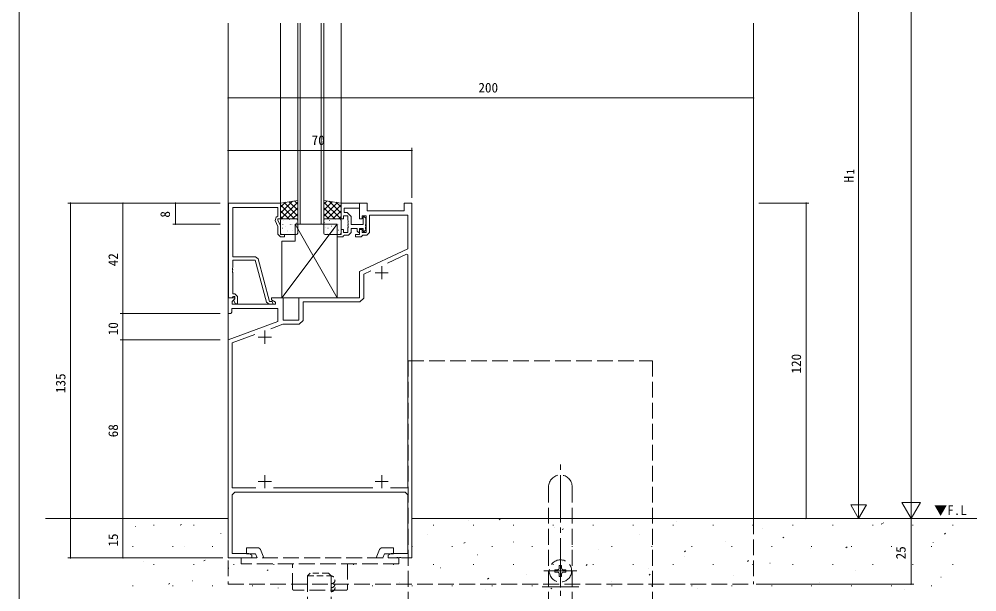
# Model space of a CAD drawing. Units: millimetres, scale not verified. Extents: x -594 to 539, y -420 to 386.
# Drawn here: x -590 to -225.5, y -241 to -23 of the extents above; entities that cross this region are included whole.
import ezdxf
from ezdxf.enums import TextEntityAlignment as Align

# ---------------------------------------------------------------- set-up
doc = ezdxf.new("R2010")
doc.units = ezdxf.units.MM
doc.header["$LTSCALE"] = 2
for name, pattern in [('CHAIN2', [12, 9, -1, 1, -1]), ('DASHED1', [1.8, 1.2, -0.6]), ('DASHED3', [4, 3, -1])]:
    doc.linetypes.add(name, pattern=pattern)
for name, color, linetype, lineweight in [('0-1_USER1', 7, 'Continuous', 9), ('0-3_YKK_11', 7, 'Continuous', 9), ('0-4_YKK_12', 2, 'Continuous', 9), ('0-5_YSS_K', 3, 'Continuous', 9), ('0-6_YKK_13', 4, 'Continuous', 9), ('0-7_YKK_D', 6, 'Continuous', 9)]:
    doc.layers.add(name, color=color, linetype=linetype, lineweight=lineweight)
doc.styles.add('ＭＳ ゴシック', font='')
doc.styles.get('ＭＳ ゴシック').set_extended_font_data('MS Gothic')

msp = doc.modelspace()

# ---------------------------------------------------------------- linework, layer by layer
at = {"layer": '0-1_USER1'}
msp.add_line((-590, -368), (-590, 382), dxfattribs=at)
at = {"layer": '0-3_YKK_11'}
for p, q in [((-449.839, -115.836), (-442.586, -112.454)), ((-454.493, -119.505), (-449.493, -119.505)), ((-451.993, -117.005), (-451.993, -122.005)), ((-496.493, -141.505), (-496.493, -146.505)), ((-498.993, -144.005), (-493.993, -144.005)), ((-496.493, -196.505), (-496.493, -201.505)), ((-451.993, -196.505), (-451.993, -201.505)), ((-498.993, -199.005), (-493.993, -199.005)), ((-454.493, -199.005), (-449.493, -199.005)), ((-455.356, -201.375), (-493.13, -201.375))]:
    msp.add_line(p, q, dxfattribs=at)
for points in [[(-510.293, -129.005), (-510.293, -93.005), (-490.493, -93.005), (-490.493, -99.005), (-491.493, -99.005), (-491.493, -99.505), (-490.493, -101.65), (-490.493, -105.005), (-488.993, -105.005), (-488.993, -105.805), (-490.493, -105.805), (-491.493, -104.805), (-491.493, -101.872), (-492.526, -99.656), (-492.12, -98.367), (-491.493, -98.005), (-491.493, -94.635), (-508.663, -94.635), (-508.663, -113.505), (-500.015, -113.505), (-499.05, -114.247), (-494.693, -130.505), (-493.859, -130.505), (-493.67, -130.439), (-493.293, -131.505), (-494.9, -131.505), (-495.866, -130.764), (-500.169, -114.705), (-508.663, -114.705), (-508.663, -117.547), (-508.783, -117.73), (-508.783, -118.28), (-508.663, -118.464), (-508.663, -118.547), (-508.783, -118.73), (-508.783, -119.28), (-508.663, -119.464), (-508.663, -127.505), (-507.893, -127.505), (-506.893, -128.505)], [(-440.493, -228.005), (-440.493, -93.005), (-443.493, -93.005), (-443.493, -96.005), (-457.493, -96.005), (-457.493, -93.005), (-460.493, -93.005), (-460.493, -99.005), (-459.493, -99.005), (-459.493, -97.805), (-457.893, -97.805), (-457.893, -104.205), (-459.493, -104.205), (-459.493, -103.005), (-460.493, -103.005), (-460.493, -105.005), (-461.993, -105.005), (-461.993, -105.805), (-459.793, -105.805), (-459.493, -105.505), (-459.193, -105.205), (-457.693, -105.205), (-456.693, -104.205), (-456.693, -97.635), (-442.123, -97.635), (-442.123, -110.439), (-460.493, -119.005), (-460.493, -129.005), (-483.493, -129.005), (-483.493, -137.505), (-489.493, -137.505), (-489.493, -129.005), (-493.993, -129.005), (-493.993, -129.805), (-492.493, -130.671), (-492.493, -131.505), (-508.863, -131.505), (-508.863, -130.4), (-507.857, -129.393), (-508.017, -129.005)], [(-460.493, -93.005), (-467.493, -93.005), (-467.493, -99.005), (-466.493, -99.005), (-466.493, -97.805), (-464.893, -97.805), (-464.893, -99.547), (-464.773, -99.73), (-464.773, -100.28), (-464.893, -100.464), (-464.893, -100.547), (-464.773, -100.73), (-464.773, -101.28), (-464.893, -101.464), (-464.893, -101.547), (-464.773, -101.73), (-464.773, -102.28), (-464.893, -102.464), (-464.893, -104.205), (-466.493, -104.205), (-466.493, -103.005), (-467.493, -103.005), (-467.493, -105.005), (-468.993, -105.005), (-468.993, -105.805), (-466.793, -105.805), (-466.493, -105.505), (-466.193, -105.205), (-464.693, -105.205), (-463.693, -104.205), (-463.693, -102.705), (-461.293, -102.705), (-461.293, -103.705), (-460.793, -104.205), (-460.493, -103.905), (-460.493, -102.705), (-459.093, -102.705), (-459.093, -103.605), (-458.793, -103.905), (-458.093, -103.205)], [(-458.093, -103.205), (-458.093, -102.864), (-458.213, -102.68), (-458.213, -102.13), (-458.093, -101.947), (-458.093, -101.864), (-458.213, -101.68), (-458.213, -101.13), (-458.093, -100.947), (-458.093, -98.805), (-458.793, -98.105), (-459.093, -98.405), (-459.093, -101.205), (-463.693, -101.205), (-463.693, -98.105), (-465.193, -96.605), (-466.293, -96.605), (-466.293, -94.935), (-460.493, -94.935), (-460.493, -93.005)], [(-449.839, -115.836), (-442.586, -112.454), (-442.123, -112.748), (-442.123, -201.375), (-448.63, -201.375)], [(-494.173, -140.8), (-489.599, -139.135), (-483.363, -139.135), (-481.863, -137.635), (-481.863, -130.635), (-460.363, -130.635), (-458.863, -129.135), (-458.863, -120.044), (-456.188, -118.796)], [(-508.017, -129.005), (-510.493, -129.005), (-510.493, -135.005), (-509.493, -135.005), (-508.993, -134.505), (-508.993, -133.135), (-491.493, -133.135), (-491.493, -138.09), (-510.493, -145.005), (-510.493, -228.005), (-501.493, -228.005), (-501.493, -227.005), (-502.584, -226.375), (-508.863, -226.375), (-508.863, -204.005), (-507.863, -203.005), (-443.123, -203.005), (-442.123, -204.005), (-442.123, -226.375), (-448.402, -226.375), (-449.493, -227.005), (-449.493, -228.005), (-446.451, -228.005), (-446.268, -227.885), (-445.718, -227.885), (-445.535, -228.005), (-445.451, -228.005), (-445.268, -227.885), (-444.718, -227.885), (-444.535, -228.005), (-440.493, -228.005)], [(-506.893, -128.505), (-506.893, -131.305), (-507.716, -131.305), (-508.467, -130.005), (-507.893, -129.432), (-507.893, -128.505), (-508.463, -128.505), (-508.663, -128.705), (-508.963, -129.005), (-510.293, -129.005)], [(-499.856, -201.375), (-508.863, -201.375), (-508.863, -146.147), (-500.331, -143.041)]]:
    msp.add_lwpolyline(points, dxfattribs=at)
at = {"layer": '0-4_YKK_12'}
for p, q in [((-510.493, -213.005), (-510.493, -24.505)), ((-490.493, -93.005), (-490.493, -24.505)), ((-483.993, -101.005), (-483.993, -24.505)), ((-482.993, -101.005), (-482.993, -24.505)), ((-474.993, -101.005), (-474.993, -24.505)), ((-473.993, -101.005), (-473.993, -24.505)), ((-467.493, -93.005), (-467.493, -24.505)), ((-310.493, -213.005), (-310.493, -24.505)), ((-473.993, -101.005), (-483.993, -101.005)), ((-580, -213.005), (-510.493, -213.005)), ((-440.493, -213.005), (-225.492, -213.005))]:
    msp.add_line(p, q, dxfattribs=at)
at = {"layer": '0-4_YKK_12', "linetype": 'DASHED3'}
for p, q in [((-510.493, -213.005), (-510.493, -238.005)), ((-310.493, -213.005), (-310.493, -238.005)), ((-510.493, -238.005), (-310.493, -238.005))]:
    msp.add_line(p, q, dxfattribs=at)
at = {"layer": '0-5_YSS_K'}
for p, q in [((-418.85, -213.79), (-418.802, -213.773)), ((-407.277, -213.557), (-406.86, -213.281)), ((-339.806, -214.208), (-339.759, -214.192)), ((-261.86, -215.253), (-261.443, -214.977)), ((-260.998, -214.711), (-260.951, -214.694)), ((-545.805, -216.132), (-545.757, -216.116)), ((-538.818, -215.58), (-538.568, -215.58)), ((-528.68, -215.556), (-528.263, -215.28)), ((-523.618, -215.58), (-523.368, -215.58)), ((-432.418, -215.58), (-432.168, -215.58)), ((-417.218, -215.58), (-416.968, -215.58)), ((-402.018, -215.58), (-401.768, -215.58)), ((-386.818, -215.58), (-386.568, -215.58)), ((-386.303, -216.469), (-386.256, -216.452)), ((-383.263, -217.252), (-382.846, -216.976)), ((-371.618, -215.58), (-371.368, -215.58)), ((-356.418, -215.58), (-356.168, -215.58)), ((-341.218, -215.58), (-340.968, -215.58)), ((-326.018, -215.58), (-325.768, -215.58)), ((-310.818, -215.58), (-310.568, -215.58)), ((-307.26, -216.888), (-307.213, -216.871)), ((-295.618, -215.58), (-295.368, -215.58)), ((-280.418, -215.58), (-280.168, -215.58)), ((-265.218, -215.58), (-264.968, -215.58)), ((-250.018, -215.58), (-249.768, -215.58)), ((-237.846, -218.948), (-237.43, -218.672)), ((-234.818, -215.58), (-234.568, -215.58)), ((-513.258, -218.812), (-513.211, -218.795)), ((-434.45, -219.314), (-434.403, -219.297)), ((-420.723, -222.457), (-420.306, -222.181)), ((-401.904, -221.994), (-401.857, -221.977)), ((-353.757, -219.149), (-353.71, -219.132)), ((-321.211, -221.828), (-321.164, -221.812)), ((-299.32, -220.458), (-298.903, -220.182)), ((-242.167, -222.247), (-242.12, -222.23)), ((-546.893, -223.655), (-546.643, -223.655)), ((-531.693, -223.655), (-531.443, -223.655)), ((-527.209, -223.752), (-527.162, -223.736)), ((-516.493, -223.655), (-516.243, -223.655)), ((-440.493, -223.655), (-440.243, -223.655)), ((-425.293, -223.655), (-425.043, -223.655)), ((-410.093, -223.655), (-409.843, -223.655)), ((-394.893, -223.655), (-394.643, -223.655)), ((-379.693, -223.655), (-379.443, -223.655)), ((-369.358, -224.673), (-369.311, -224.656)), ((-364.493, -223.655), (-364.243, -223.655)), ((-349.293, -223.655), (-349.043, -223.655)), ((-336.779, -225.663), (-336.362, -225.387)), ((-334.093, -223.655), (-333.843, -223.655)), ((-318.893, -223.655), (-318.643, -223.655)), ((-303.693, -223.655), (-303.443, -223.655)), ((-288.665, -224.508), (-288.617, -224.491)), ((-288.493, -223.655), (-288.243, -223.655)), ((-275.306, -224.153), (-274.889, -223.877)), ((-273.293, -223.655), (-273.043, -223.655)), ((-258.093, -223.655), (-257.843, -223.655)), ((-242.893, -223.655), (-242.643, -223.655)), ((-542.81, -229.277), (-542.763, -229.26)), ((-519.656, -229.172), (-519.239, -228.896)), ((-415.62, -226.851), (-415.572, -226.834)), ((-383.073, -229.53), (-383.026, -229.513)), ((-336.812, -227.353), (-336.764, -227.336)), ((-312.766, -229.358), (-312.349, -229.082)), ((-256.118, -227.187), (-256.071, -227.171)), ((-538.818, -230.53), (-538.568, -230.53)), ((-523.618, -230.53), (-523.368, -230.53)), ((-510.264, -231.956), (-510.217, -231.94)), ((-508.418, -230.53), (-508.168, -230.53)), ((-495.642, -232.867), (-495.226, -232.591)), ((-493.218, -230.53), (-492.968, -230.53)), ((-462.818, -230.53), (-462.568, -230.53)), ((-447.618, -230.53), (-447.368, -230.53)), ((-432.418, -230.53), (-432.168, -230.53)), ((-429.571, -231.791), (-429.523, -231.774)), ((-417.218, -230.53), (-416.968, -230.53)), ((-402.018, -230.53), (-401.768, -230.53)), ((-386.818, -230.53), (-386.568, -230.53)), ((-374.239, -230.868), (-373.822, -230.592)), ((-371.618, -230.53), (-371.368, -230.53)), ((-356.418, -230.53), (-356.168, -230.53)), ((-350.527, -232.21), (-350.48, -232.193)), ((-341.218, -230.53), (-340.968, -230.53)), ((-326.018, -230.53), (-325.768, -230.53)), ((-310.818, -230.53), (-310.568, -230.53)), ((-304.265, -230.032), (-304.218, -230.016)), ((-295.618, -230.53), (-295.368, -230.53)), ((-280.418, -230.53), (-280.168, -230.53)), ((-271.719, -232.712), (-271.672, -232.695)), ((-265.218, -230.53), (-264.968, -230.53)), ((-250.018, -230.53), (-249.768, -230.53)), ((-234.818, -230.53), (-234.568, -230.53)), ((-523.979, -236.813), (-523.932, -236.797)), ((-411.699, -236.073), (-411.282, -235.797)), ((-397.024, -234.47), (-396.977, -234.454)), ((-350.226, -234.563), (-349.809, -234.287)), ((-317.981, -234.889), (-317.934, -234.872)), ((-239.173, -235.391), (-239.126, -235.375)), ((-546.893, -238.605), (-546.643, -238.605)), ((-533.102, -238.072), (-532.685, -237.796)), ((-531.693, -238.605), (-531.443, -238.605)), ((-516.493, -238.605), (-516.243, -238.605)), ((-501.293, -238.605), (-501.043, -238.605)), ((-491.433, -239.493), (-491.386, -239.476)), ((-455.693, -238.605), (-455.443, -238.605)), ((-445.171, -237.315), (-445.124, -237.299)), ((-440.493, -238.605), (-440.243, -238.605)), ((-425.293, -238.605), (-425.043, -238.605)), ((-412.625, -239.995), (-412.578, -239.978)), ((-410.093, -238.605), (-409.843, -238.605)), ((-394.893, -238.605), (-394.643, -238.605)), ((-387.685, -239.768), (-387.268, -239.492)), ((-379.693, -238.605), (-379.443, -238.605)), ((-364.493, -238.605), (-364.243, -238.605)), ((-364.478, -237.15), (-364.431, -237.133)), ((-349.293, -238.605), (-349.043, -238.605)), ((-334.093, -238.605), (-333.843, -238.605)), ((-331.932, -239.829), (-331.885, -239.813)), ((-318.893, -238.605), (-318.643, -238.605)), ((-303.693, -238.605), (-303.443, -238.605)), ((-288.493, -238.605), (-288.243, -238.605)), ((-285.435, -237.569), (-285.387, -237.552)), ((-273.293, -238.605), (-273.043, -238.605)), ((-258.093, -238.605), (-257.843, -238.605)), ((-252.888, -240.248), (-252.841, -240.231)), ((-242.893, -238.605), (-242.643, -238.605))]:
    msp.add_line(p, q, dxfattribs=at)
at = {"layer": '0-5_YSS_K', "linetype": 'DASHED1'}
for p, q in [((-479.281, -233.903), (-480.281, -234.903)), ((-480.281, -234.903), (-471.281, -234.902)), ((-472.281, -233.902), (-479.281, -233.903)), ((-471.281, -234.902), (-472.281, -233.902))]:
    msp.add_line(p, q, dxfattribs=at)
at = {"layer": '0-5_YSS_K', "linetype": 'DASHED3'}
for p, q in [((-480.281, -234.903), (-480.281, -324.201)), ((-471.281, -234.902), (-471.281, -324.2))]:
    msp.add_line(p, q, dxfattribs=at)
at = {"layer": '0-5_YSS_K', "linetype": 'DASHED1'}
for centre, end in [((-471.281, -236.402), 90.0045), ((-471.281, -237.902), 30.00453), ((-471.28, -239.402), 30.00453)]:
    msp.add_arc(centre, 1.5, 270.00452, end, dxfattribs=at)
at = {"layer": '0-6_YKK_13'}
for p, q in [((-483.993, -92.005), (-490.493, -93.005)), ((-485.939, -92.305), (-490.493, -96.858)), ((-488.593, -92.713), (-490.493, -94.613)), ((-490.493, -93.005), (-490.493, -99.005)), ((-490.493, -93.671), (-485.159, -99.005)), ((-483.993, -92.604), (-490.395, -99.005)), ((-489.124, -92.795), (-483.993, -97.926)), ((-487.178, -92.495), (-483.993, -95.681)), ((-485.233, -92.196), (-483.993, -93.436)), ((-483.993, -99.005), (-483.993, -92.005)), ((-473.993, -92.005), (-467.493, -93.005)), ((-473.993, -99.005), (-473.993, -92.005)), ((-472.753, -92.196), (-473.993, -93.436)), ((-470.808, -92.495), (-473.993, -95.681)), ((-473.993, -92.604), (-467.591, -99.005)), ((-468.862, -92.795), (-473.993, -97.926)), ((-467.493, -93.671), (-472.827, -99.005)), ((-472.047, -92.305), (-467.493, -96.858)), ((-469.393, -92.713), (-467.493, -94.613)), ((-467.493, -93.005), (-467.493, -99.005)), ((-490.493, -95.916), (-487.404, -99.005)), ((-490.493, -98.161), (-489.649, -99.005)), ((-483.993, -94.849), (-488.15, -99.005)), ((-483.993, -97.094), (-485.905, -99.005)), ((-473.993, -94.849), (-469.836, -99.005)), ((-473.993, -97.094), (-472.081, -99.005)), ((-467.493, -95.916), (-470.582, -99.005)), ((-467.493, -98.161), (-468.337, -99.005)), ((-490.493, -99.005), (-483.993, -99.005)), ((-490.493, -104.505), (-490.493, -99.505)), ((-489.993, -99.005), (-484.493, -99.005)), ((-468.993, -101.007), (-489.993, -129.005)), ((-489.685, -101.083), (-489.678, -101.09)), ((-489.258, -99.626), (-489.214, -99.65)), ((-488.615, -101.818), (-488.571, -101.842)), ((-487.866, -99.1), (-487.859, -99.108)), ((-487.182, -99.194), (-487.138, -99.218)), ((-486.967, -100.972), (-486.921, -101.061)), ((-486.591, -101.084), (-486.547, -101.107)), ((-485.924, -101.268), (-485.918, -101.275)), ((-484.993, -107.505), (-484.993, -101.007)), ((-484.993, -101.007), (-468.993, -101.007)), ((-484.993, -101.007), (-468.993, -129.005)), ((-484.514, -100.651), (-484.47, -100.675)), ((-483.993, -99.505), (-483.993, -104.505)), ((-467.493, -99.005), (-473.993, -99.005)), ((-473.993, -104.505), (-473.993, -99.505)), ((-473.883, -100.36), (-473.839, -100.384)), ((-473.493, -99.005), (-467.993, -99.005)), ((-472.285, -101.083), (-472.278, -101.09)), ((-471.858, -99.626), (-471.814, -99.65)), ((-471.215, -101.818), (-471.171, -101.842)), ((-470.466, -99.1), (-470.459, -99.108)), ((-469.782, -99.194), (-469.738, -99.218)), ((-469.567, -100.972), (-469.521, -101.061)), ((-469.191, -101.084), (-469.147, -101.107)), ((-468.993, -101.007), (-468.993, -129.005)), ((-468.524, -101.268), (-468.518, -101.275)), ((-467.493, -99.505), (-467.493, -104.505)), ((-490.049, -104.442), (-490.005, -104.466)), ((-484.493, -105.005), (-489.993, -105.005)), ((-489.857, -102.497), (-489.81, -102.585)), ((-488.024, -103.708), (-487.98, -103.731)), ((-487.71, -103.288), (-487.704, -103.295)), ((-485.947, -103.275), (-485.904, -103.299)), ((-467.993, -105.005), (-473.493, -105.005)), ((-473.292, -102.25), (-473.248, -102.274)), ((-472.649, -104.442), (-472.605, -104.466)), ((-472.457, -102.497), (-472.41, -102.585)), ((-470.624, -103.708), (-470.58, -103.731)), ((-470.31, -103.288), (-470.304, -103.295)), ((-468.547, -103.275), (-468.504, -103.299)), ((-489.993, -107.505), (-484.993, -107.505)), ((-489.993, -129.005), (-489.993, -107.505)), ((-468.993, -129.005), (-489.993, -129.005))]:
    msp.add_line(p, q, dxfattribs=at)
at = {"layer": '0-6_YKK_13', "linetype": 'DASHED3'}
for p, q in [((-441.993, -153.005), (-348.993, -153.005)), ((-441.993, -153.005), (-441.993, -303.005)), ((-348.993, -153.005), (-348.993, -303.005)), ((-388.492, -201.005), (-388.492, -277.005)), ((-379.492, -201.005), (-379.492, -277.005)), ((-503.493, -224.205), (-503.493, -226.505)), ((-499.116, -224.205), (-503.493, -224.205)), ((-498.189, -224.831), (-496.906, -228.005)), ((-452.797, -224.831), (-454.08, -228.006)), ((-451.87, -224.205), (-447.493, -224.205)), ((-447.493, -224.205), (-447.493, -226.506)), ((-505.493, -228.005), (-505.493, -230.305)), ((-505.493, -228.005), (-445.493, -228.006)), ((-503.493, -226.505), (-499.993, -226.505)), ((-499.993, -226.505), (-499.387, -228.005)), ((-450.993, -226.506), (-451.599, -228.006)), ((-447.493, -226.506), (-450.993, -226.506)), ((-445.493, -228.006), (-445.493, -230.306)), ((-445.493, -230.306), (-505.493, -230.305)), ((-485.993, -239.805), (-485.993, -230.305)), ((-464.993, -230.306), (-464.993, -239.806)), ((-386.068, -232.59), (-386.068, -233.42)), ((-385.238, -232.59), (-386.068, -232.59)), ((-384.408, -230.93), (-384.408, -231.76)), ((-383.578, -230.93), (-384.408, -230.93)), ((-383.578, -231.76), (-383.578, -230.93)), ((-381.918, -232.59), (-382.748, -232.59)), ((-381.918, -233.42), (-381.918, -232.59)), ((-386.068, -233.42), (-385.238, -233.42)), ((-384.408, -234.25), (-384.408, -235.08)), ((-384.408, -235.08), (-383.578, -235.08)), ((-383.578, -235.08), (-383.578, -234.25)), ((-382.748, -233.42), (-381.918, -233.42)), ((-465.493, -240.306), (-485.493, -240.305))]:
    msp.add_line(p, q, dxfattribs=at)
at = {"layer": '0-6_YKK_13', "linetype": 'CHAIN2'}
for p, q in [((-383.993, -286.505), (-383.993, -191.51)), ((-383.993, -239.255), (-383.993, -226.755)), ((-390.243, -233.005), (-377.743, -233.005)), ((-390.992, -239.005), (-376.992, -239.005))]:
    msp.add_line(p, q, dxfattribs=at)
at = {"layer": '0-6_YKK_13', "linetype": 'DASHED3'}
msp.add_circle((-383.993, -233.005), 4.25, dxfattribs=at)
at = {"layer": '0-6_YKK_13'}
for centre, start, end in [((-489.993, -99.505), 90, 180), ((-484.493, -99.505), 0, 90), ((-473.493, -99.505), 90, 180), ((-467.993, -99.505), 0, 90), ((-489.993, -104.505), 180, 270), ((-484.493, -104.505), 270, 0), ((-473.493, -104.505), 180, 270), ((-467.993, -104.505), 270, 0)]:
    msp.add_arc(centre, 0.5, start, end, dxfattribs=at)
at = {"layer": '0-6_YKK_13', "linetype": 'DASHED3'}
for centre, radius, start, end in [((-383.992, -201.005), 4.5, 0, 180), ((-499.116, -225.205), 1, 21.99428, 89.99911), ((-451.87, -225.205), 1, 90.00087, 158.00571), ((-385.238, -231.76), 0.83, 270, 0), ((-382.748, -231.76), 0.83, 180, 270), ((-385.238, -234.25), 0.83, 0, 90), ((-382.748, -234.25), 0.83, 90, 180), ((-485.493, -239.805), 0.5, 180, 269.99933), ((-465.493, -239.806), 0.5, 269.99933, 0)]:
    msp.add_arc(centre, radius, start, end, dxfattribs=at)
at = {"layer": '0-7_YKK_D'}
for p, q in [((-250.493, -206.005), (-250.493, 219.995)), ((-270.493, 40.995), (-270.493, -207.005)), ((-510.497, -53.005), (-310.5, -53.005)), ((-440.493, -91.005), (-440.493, -72.005)), ((-440.493, -73.005), (-510.492, -73.005)), ((-513.493, -93.005), (-571.493, -93.005)), ((-570.493, -228.005), (-570.493, -93.005)), ((-513.493, -93.005), (-551.493, -93.005)), ((-550.493, -93.005), (-550.493, -135.005)), ((-513.493, -93.005), (-531.493, -93.005)), ((-530.493, -93.005), (-530.493, -101.005)), ((-308.493, -93.005), (-289.493, -93.005)), ((-290.493, -213.005), (-290.493, -93.005)), ((-513.493, -101.005), (-531.493, -101.005)), ((-513.493, -135.005), (-551.493, -135.005)), ((-513.493, -135.005), (-551.493, -135.005)), ((-550.493, -135.005), (-550.493, -145.005)), ((-513.493, -145.005), (-551.493, -145.005)), ((-513.493, -145.005), (-551.493, -145.005)), ((-550.493, -145.005), (-550.493, -213.005)), ((-270.493, -213.005), (-270.493, -202.613)), ((-250.493, -213.005), (-250.493, -200.881)), ((-246.993, -206.943), (-253.993, -206.943)), ((-250.493, -213.005), (-253.993, -206.943)), ((-250.493, -213.005), (-246.993, -206.943)), ((-267.493, -207.809), (-273.493, -207.809)), ((-270.493, -213.005), (-273.493, -207.809)), ((-270.493, -213.005), (-267.493, -207.809)), ((-511.493, -213.005), (-551.493, -213.005)), ((-513.493, -213.005), (-551.493, -213.005)), ((-550.493, -213.005), (-550.493, -228.005)), ((-250.493, -213.005), (-250.493, -238.005)), ((-513.493, -228.005), (-571.493, -228.005)), ((-512.493, -228.005), (-551.493, -228.005)), ((-309.493, -238.005), (-249.493, -238.005))]:
    msp.add_line(p, q, dxfattribs=at)
for centre, start, end in [((-510.497, -53.005), 0, 180), ((-510.497, -53.005), 180, 0), ((-310.5, -53.005), 0, 180), ((-310.5, -53.005), 180, 0), ((-510.492, -73.005), 0, 180), ((-440.493, -73.005), 0, 180), ((-510.492, -73.005), 180, 0), ((-440.493, -73.005), 180, 0), ((-570.493, -93.005), 90, 270), ((-570.493, -93.005), 270, 90), ((-550.493, -93.005), 90, 270), ((-550.493, -93.005), 270, 90), ((-530.493, -93.005), 90, 270), ((-530.493, -93.005), 270, 90), ((-290.493, -93.005), 90, 270), ((-290.493, -93.005), 270, 90), ((-530.493, -101.005), 90, 270), ((-530.493, -101.005), 270, 90), ((-550.493, -135.005), 90, 270), ((-550.493, -135.005), 90, 270), ((-550.493, -135.005), 270, 90), ((-550.493, -135.005), 270, 90), ((-550.493, -145.005), 90, 270), ((-550.493, -145.005), 90, 270), ((-550.493, -145.005), 270, 90), ((-550.493, -145.005), 270, 90), ((-550.493, -213.005), 90, 270), ((-550.493, -213.005), 90, 270), ((-550.493, -213.005), 270, 90), ((-550.493, -213.005), 270, 90), ((-290.493, -213.005), 90, 270), ((-290.493, -213.005), 270, 90), ((-570.493, -228.005), 90, 270), ((-570.493, -228.005), 270, 90), ((-550.493, -228.005), 90, 270), ((-550.493, -228.005), 270, 90), ((-250.493, -238.005), 90, 270), ((-250.493, -238.005), 270, 90)]:
    msp.add_arc(centre, 0.106, start, end, dxfattribs=at)

# ---------------------------------------------------------------- texts
at = {"layer": '0-4_YKK_12', "color": 4, "style": 'ＭＳ ゴシック'}
msp.add_text('▼F.L', height=3.666, dxfattribs=at).set_placement((-241.777, -212.823), align=Align.BOTTOM_LEFT)
at = {"layer": '0-7_YKK_D', "color": 4, "style": 'ＭＳ ゴシック'}
for s, p in [('200', (-415.201, -52.005)), ('70', (-478.684, -72.005))]:
    msp.add_text(s, height=3.666, dxfattribs=at).set_placement(p, align=Align.BOTTOM_LEFT)
for s, height, p in [('H', 3.666, (-271.293, -85.186)), ('1', 2.933, (-271.293, -82.067)), ('8', 3.666, (-531.493, -98.54)), ('42', 3.666, (-551.293, -117.051)), ('10', 3.666, (-551.293, -143.307)), ('120', 3.666, (-291.293, -157.866)), ('135', 3.666, (-571.293, -165.305)), ('68', 3.666, (-551.293, -182.136)), ('15', 3.666, (-551.293, -223.746)), ('25', 3.666, (-251.493, -228.588))]:
    msp.add_text(s, height=height, rotation=90, dxfattribs=at).set_placement(p, align=Align.BOTTOM_LEFT)

doc.saveas('drawing.dxf')
